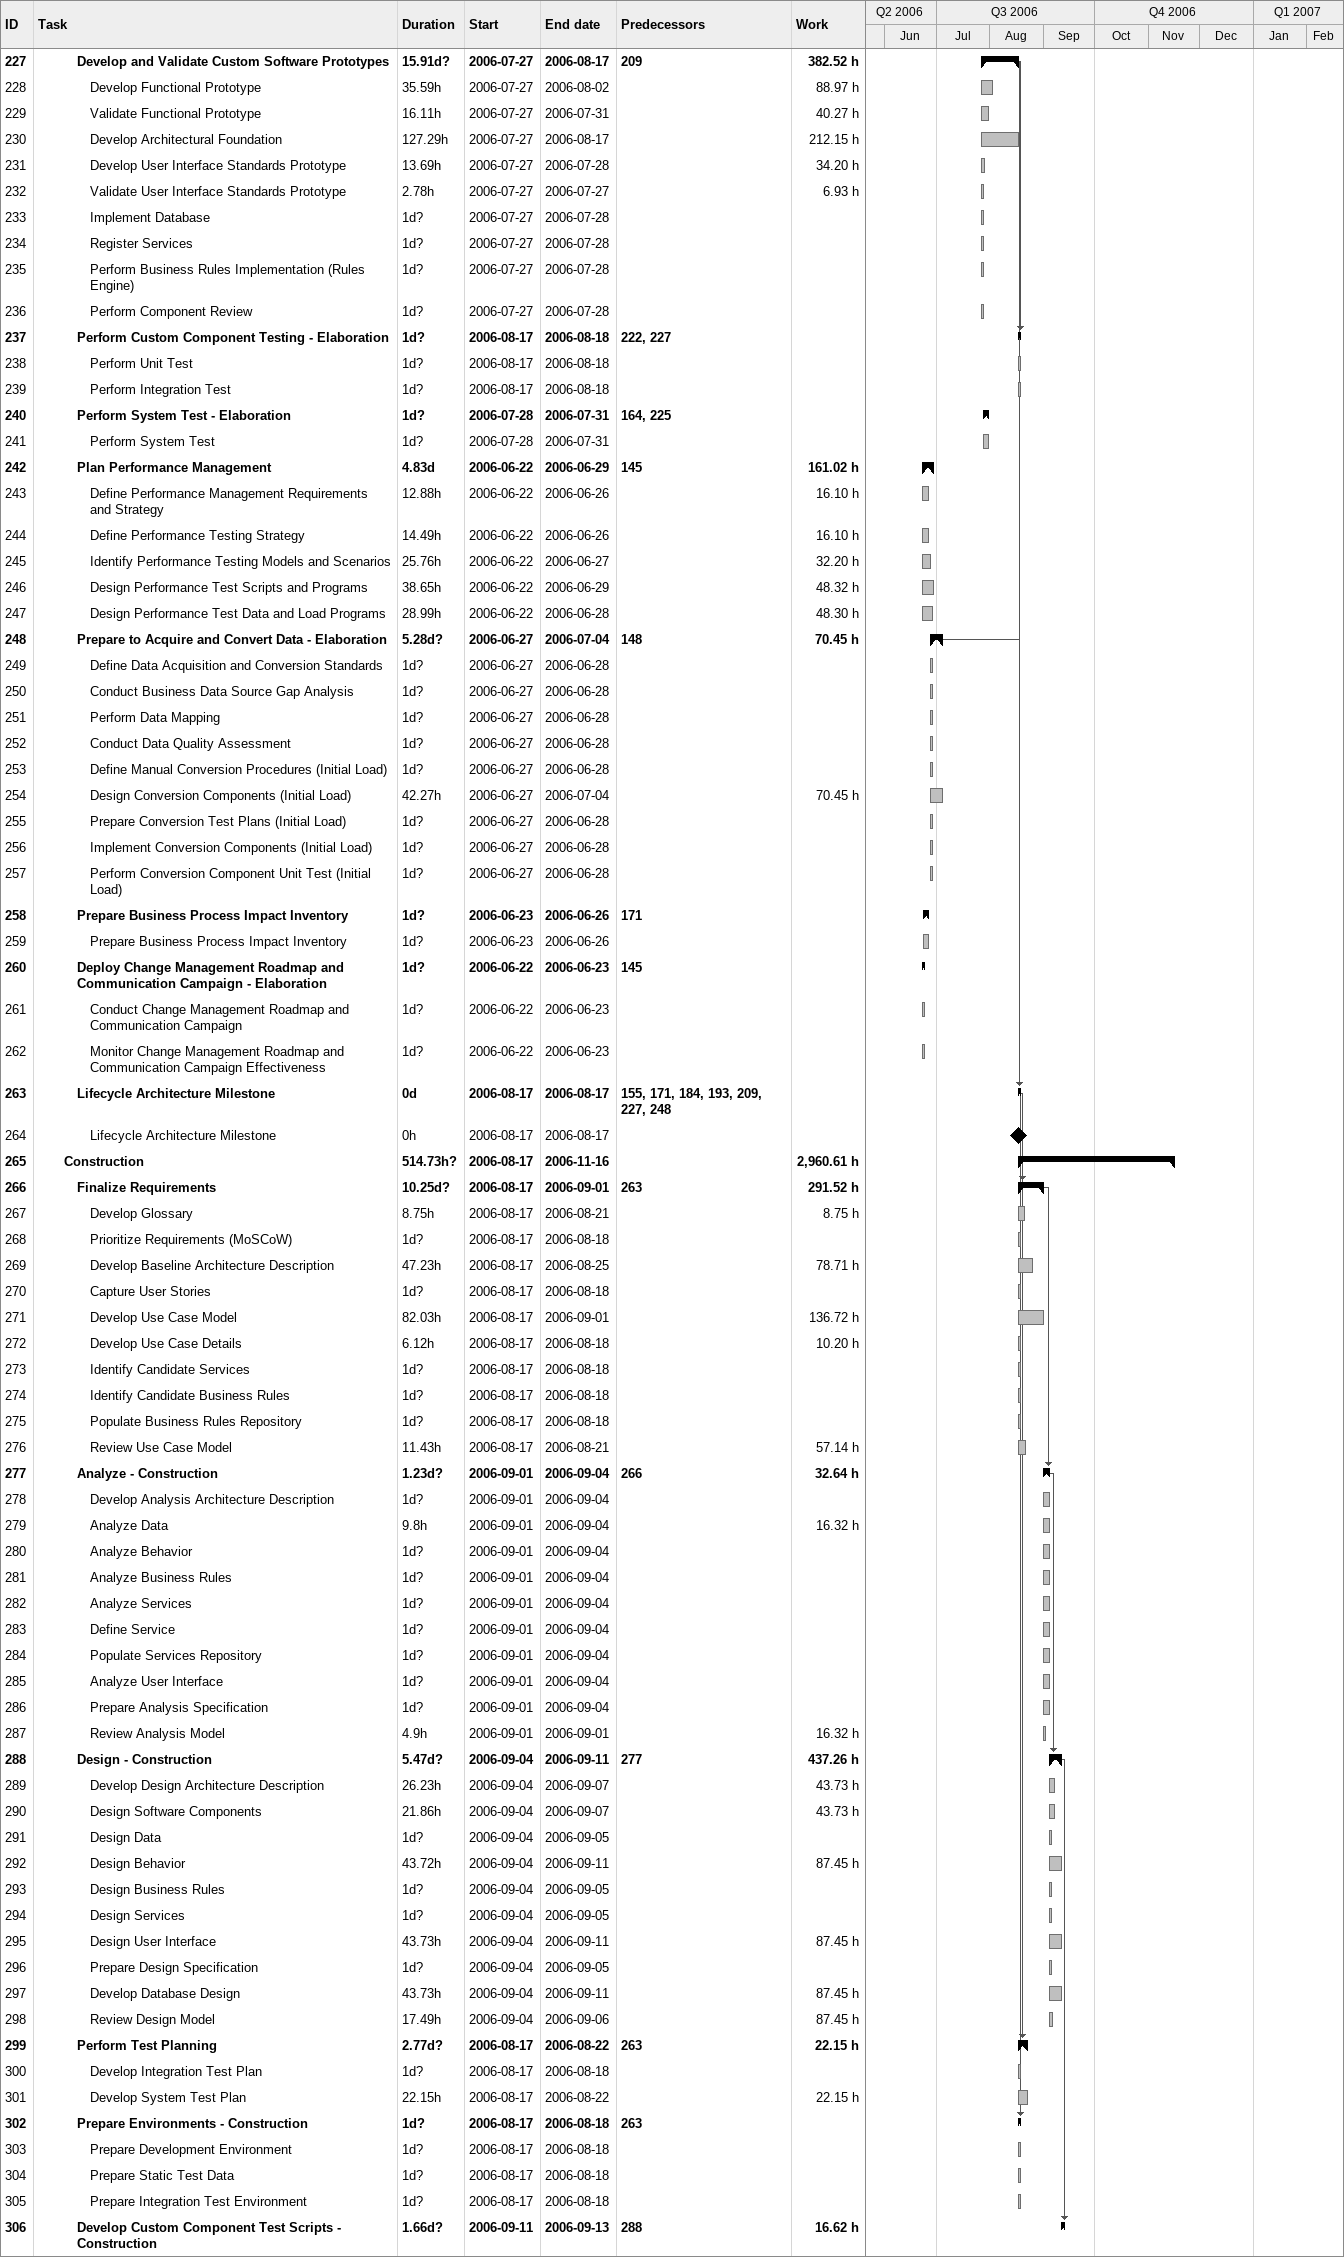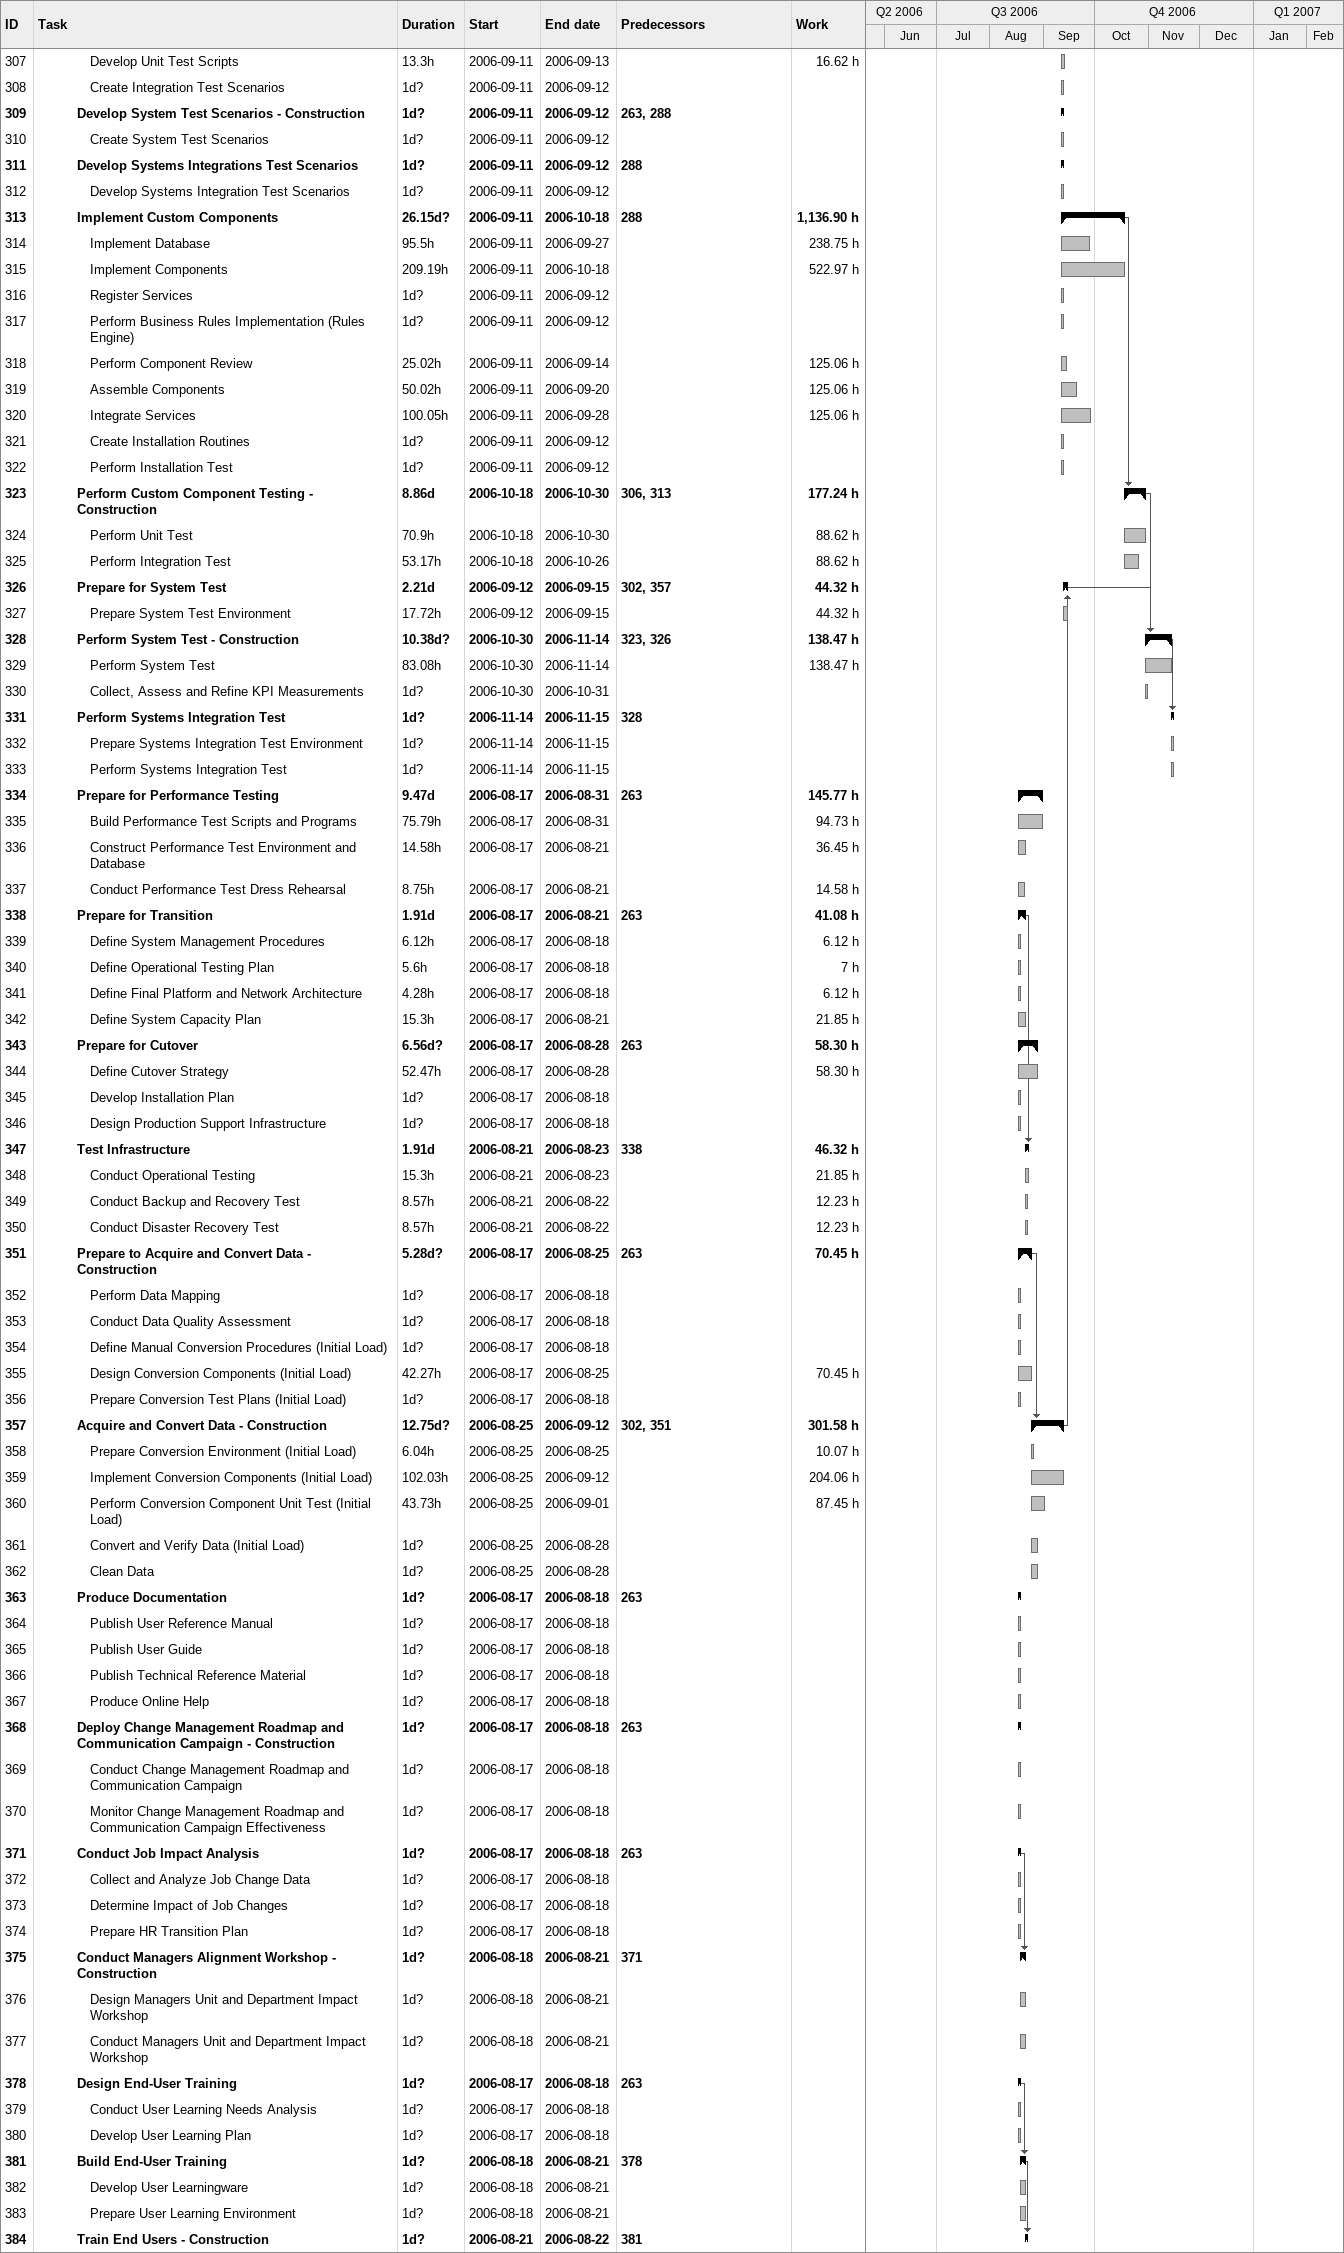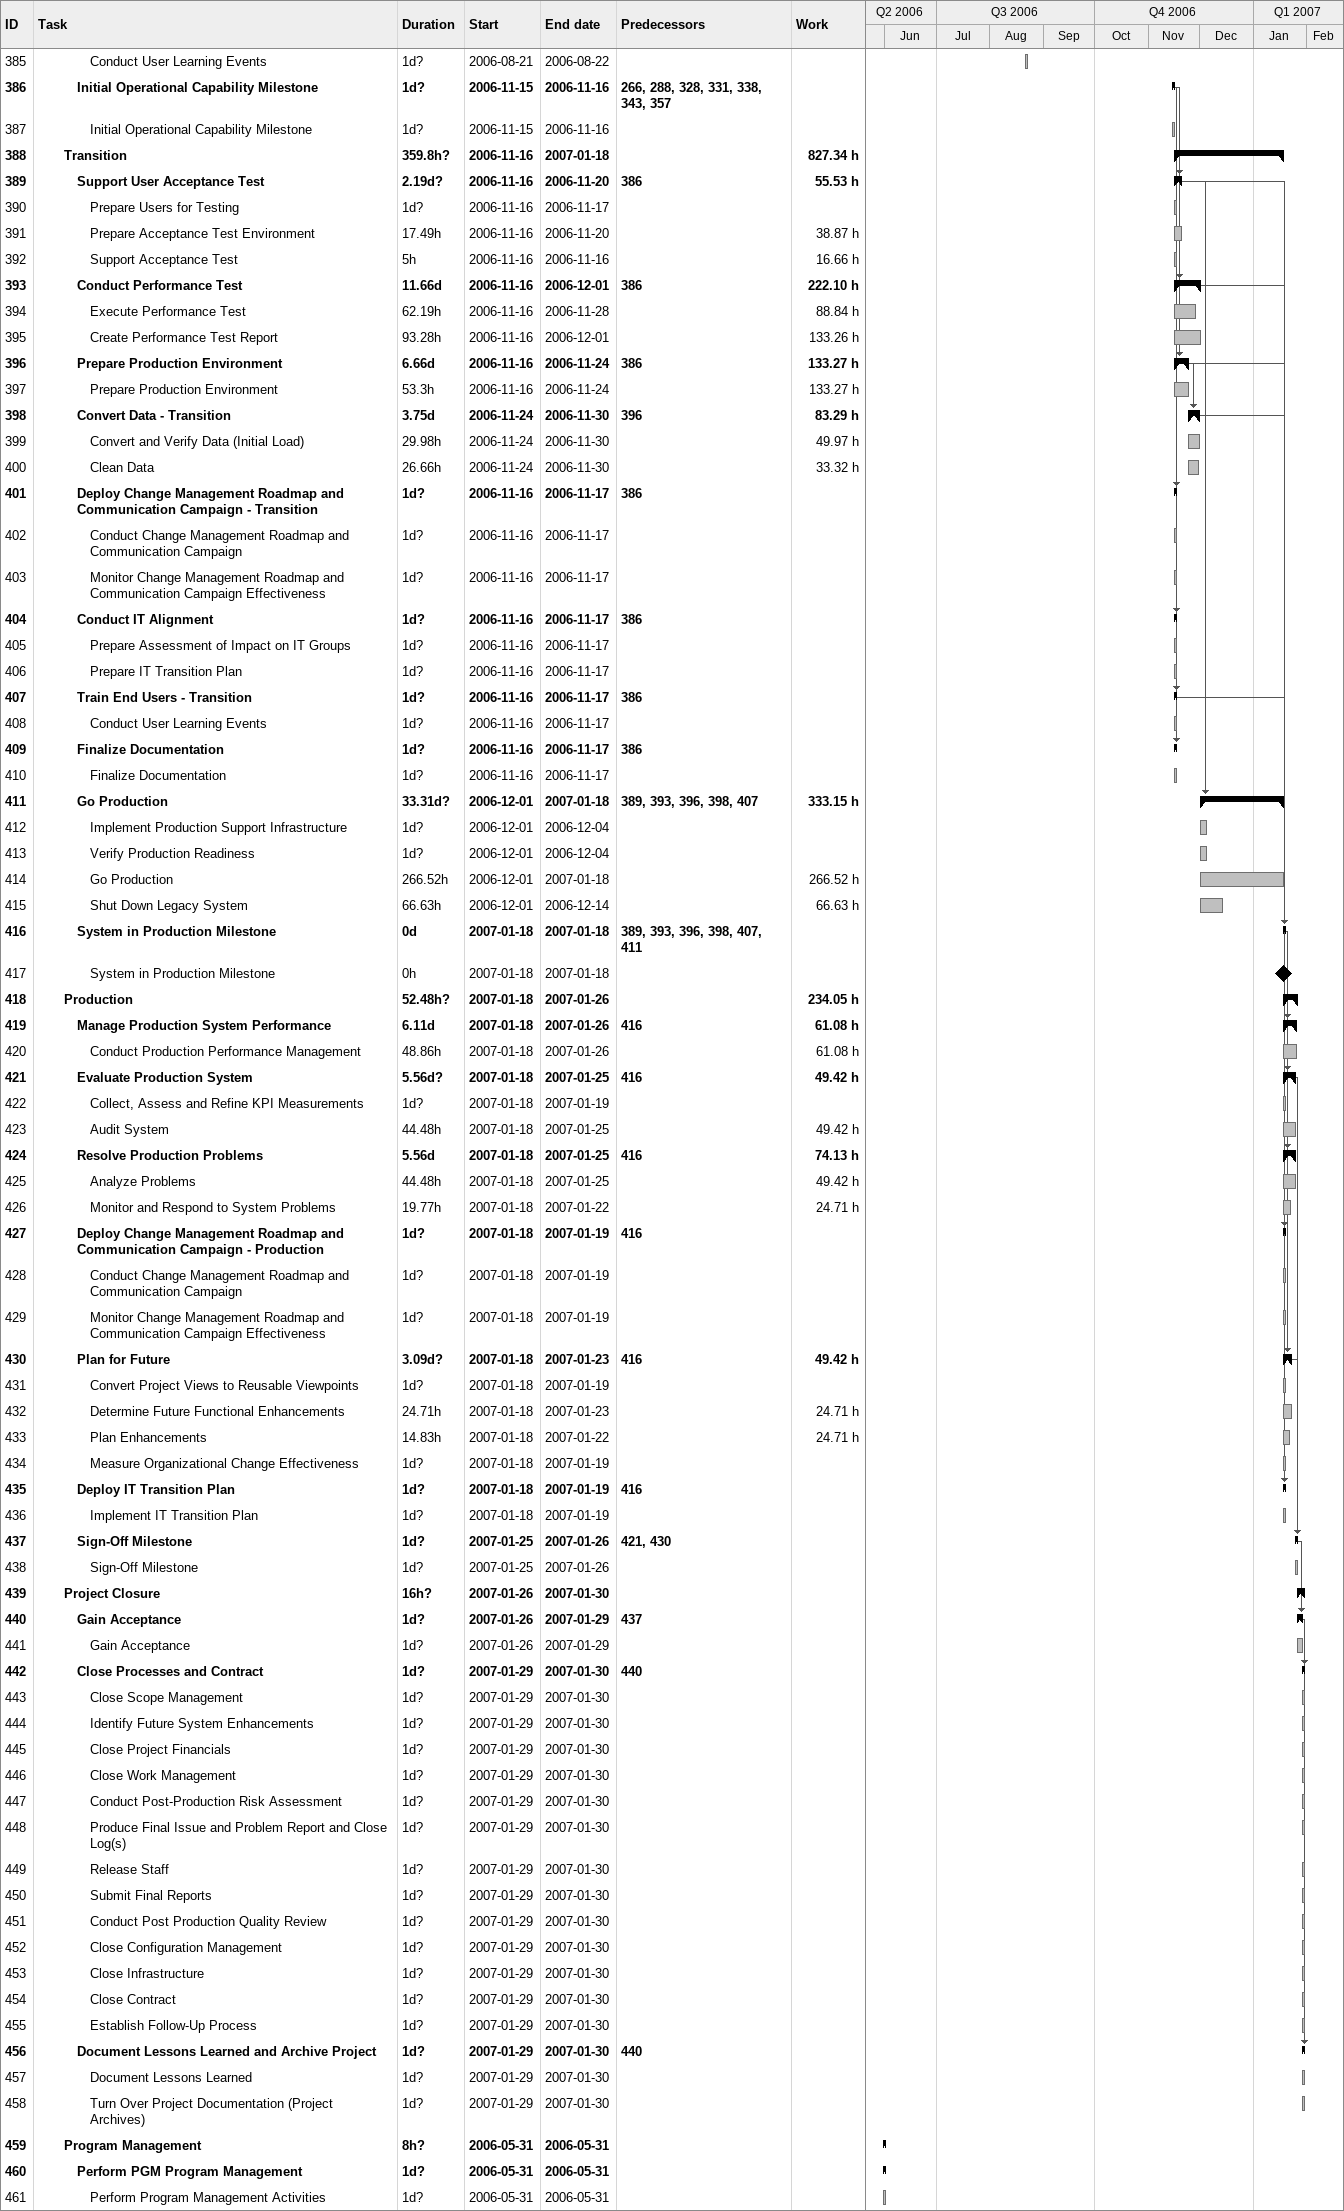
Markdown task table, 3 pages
| ID | Level | Task | Duration | Start | Finish | Predecessors | Work (h) |
|---|---|---|---|---|---|---|---|
| 227 | 4 | **Develop and Validate Custom Software Prototypes** | 15.91d? | 2006-07-27 | 2006-08-17 | 209 | 382.52 |
| 228 | 5 | Develop Functional Prototype | 35.59h | 2006-07-27 | 2006-08-02 |  | 88.97 |
| 229 | 5 | Validate Functional Prototype | 16.11h | 2006-07-27 | 2006-07-31 |  | 40.27 |
| 230 | 5 | Develop Architectural Foundation | 127.29h | 2006-07-27 | 2006-08-17 |  | 212.15 |
| 231 | 5 | Develop User Interface Standards Prototype | 13.69h | 2006-07-27 | 2006-07-28 |  | 34.20 |
| 232 | 5 | Validate User Interface Standards Prototype | 2.78h | 2006-07-27 | 2006-07-27 |  | 6.93 |
| 233 | 5 | Implement Database | 1d? | 2006-07-27 | 2006-07-28 |  |  |
| 234 | 5 | Register Services | 1d? | 2006-07-27 | 2006-07-28 |  |  |
| 235 | 5 | Perform Business Rules Implementation (Rules Engine) | 1d? | 2006-07-27 | 2006-07-28 |  |  |
| 236 | 5 | Perform Component Review | 1d? | 2006-07-27 | 2006-07-28 |  |  |
| 237 | 4 | **Perform Custom Component Testing - Elaboration** | 1d? | 2006-08-17 | 2006-08-18 | 222, 227 |  |
| 238 | 5 | Perform Unit Test | 1d? | 2006-08-17 | 2006-08-18 |  |  |
| 239 | 5 | Perform Integration Test | 1d? | 2006-08-17 | 2006-08-18 |  |  |
| 240 | 4 | **Perform System Test - Elaboration** | 1d? | 2006-07-28 | 2006-07-31 | 164, 225 |  |
| 241 | 5 | Perform System Test | 1d? | 2006-07-28 | 2006-07-31 |  |  |
| 242 | 4 | **Plan Performance Management** | 4.83d | 2006-06-22 | 2006-06-29 | 145 | 161.02 |
| 243 | 5 | Define Performance Management Requirements and Strategy | 12.88h | 2006-06-22 | 2006-06-26 |  | 16.10 |
| 244 | 5 | Define Performance Testing Strategy | 14.49h | 2006-06-22 | 2006-06-26 |  | 16.10 |
| 245 | 5 | Identify Performance Testing Models and Scenarios | 25.76h | 2006-06-22 | 2006-06-27 |  | 32.20 |
| 246 | 5 | Design Performance Test Scripts and Programs | 38.65h | 2006-06-22 | 2006-06-29 |  | 48.32 |
| 247 | 5 | Design Performance Test Data and Load Programs | 28.99h | 2006-06-22 | 2006-06-28 |  | 48.30 |
| 248 | 4 | **Prepare to Acquire and Convert Data - Elaboration** | 5.28d? | 2006-06-27 | 2006-07-04 | 148 | 70.45 |
| 249 | 5 | Define Data Acquisition and Conversion Standards | 1d? | 2006-06-27 | 2006-06-28 |  |  |
| 250 | 5 | Conduct Business Data Source Gap Analysis | 1d? | 2006-06-27 | 2006-06-28 |  |  |
| 251 | 5 | Perform Data Mapping | 1d? | 2006-06-27 | 2006-06-28 |  |  |
| 252 | 5 | Conduct Data Quality Assessment | 1d? | 2006-06-27 | 2006-06-28 |  |  |
| 253 | 5 | Define Manual Conversion Procedures (Initial Load) | 1d? | 2006-06-27 | 2006-06-28 |  |  |
| 254 | 5 | Design Conversion Components (Initial Load) | 42.27h | 2006-06-27 | 2006-07-04 |  | 70.45 |
| 255 | 5 | Prepare Conversion Test Plans (Initial Load) | 1d? | 2006-06-27 | 2006-06-28 |  |  |
| 256 | 5 | Implement Conversion Components (Initial Load) | 1d? | 2006-06-27 | 2006-06-28 |  |  |
| 257 | 5 | Perform Conversion Component Unit Test (Initial Load) | 1d? | 2006-06-27 | 2006-06-28 |  |  |
| 258 | 4 | **Prepare Business Process Impact Inventory** | 1d? | 2006-06-23 | 2006-06-26 | 171 |  |
| 259 | 5 | Prepare Business Process Impact Inventory | 1d? | 2006-06-23 | 2006-06-26 |  |  |
| 260 | 4 | **Deploy Change Management Roadmap and Communication Campaign - Elaboration** | 1d? | 2006-06-22 | 2006-06-23 | 145 |  |
| 261 | 5 | Conduct Change Management Roadmap and Communication Campaign | 1d? | 2006-06-22 | 2006-06-23 |  |  |
| 262 | 5 | Monitor Change Management Roadmap and Communication Campaign Effectiveness | 1d? | 2006-06-22 | 2006-06-23 |  |  |
| 263 | 4 | **Lifecycle Architecture Milestone** | 0d | 2006-08-17 | 2006-08-17 | 155, 171, 184, 193, 209, 227, 248 |  |
| 264 | 5 | Lifecycle Architecture Milestone | 0h | 2006-08-17 | 2006-08-17 |  |  |
| 265 | 3 | **Construction** | 514.73h? | 2006-08-17 | 2006-11-16 |  | 2960.61 |
| 266 | 4 | **Finalize Requirements** | 10.25d? | 2006-08-17 | 2006-09-01 | 263 | 291.52 |
| 267 | 5 | Develop Glossary | 8.75h | 2006-08-17 | 2006-08-21 |  | 8.75 |
| 268 | 5 | Prioritize Requirements (MoSCoW) | 1d? | 2006-08-17 | 2006-08-18 |  |  |
| 269 | 5 | Develop Baseline Architecture Description | 47.23h | 2006-08-17 | 2006-08-25 |  | 78.71 |
| 270 | 5 | Capture User Stories | 1d? | 2006-08-17 | 2006-08-18 |  |  |
| 271 | 5 | Develop Use Case Model | 82.03h | 2006-08-17 | 2006-09-01 |  | 136.72 |
| 272 | 5 | Develop Use Case Details | 6.12h | 2006-08-17 | 2006-08-18 |  | 10.20 |
| 273 | 5 | Identify Candidate Services | 1d? | 2006-08-17 | 2006-08-18 |  |  |
| 274 | 5 | Identify Candidate Business Rules | 1d? | 2006-08-17 | 2006-08-18 |  |  |
| 275 | 5 | Populate Business Rules Repository | 1d? | 2006-08-17 | 2006-08-18 |  |  |
| 276 | 5 | Review Use Case Model | 11.43h | 2006-08-17 | 2006-08-21 |  | 57.14 |
| 277 | 4 | **Analyze - Construction** | 1.23d? | 2006-09-01 | 2006-09-04 | 266 | 32.64 |
| 278 | 5 | Develop Analysis Architecture Description | 1d? | 2006-09-01 | 2006-09-04 |  |  |
| 279 | 5 | Analyze Data | 9.8h | 2006-09-01 | 2006-09-04 |  | 16.32 |
| 280 | 5 | Analyze Behavior | 1d? | 2006-09-01 | 2006-09-04 |  |  |
| 281 | 5 | Analyze Business Rules | 1d? | 2006-09-01 | 2006-09-04 |  |  |
| 282 | 5 | Analyze Services | 1d? | 2006-09-01 | 2006-09-04 |  |  |
| 283 | 5 | Define Service | 1d? | 2006-09-01 | 2006-09-04 |  |  |
| 284 | 5 | Populate Services Repository | 1d? | 2006-09-01 | 2006-09-04 |  |  |
| 285 | 5 | Analyze User Interface | 1d? | 2006-09-01 | 2006-09-04 |  |  |
| 286 | 5 | Prepare Analysis Specification | 1d? | 2006-09-01 | 2006-09-04 |  |  |
| 287 | 5 | Review Analysis Model | 4.9h | 2006-09-01 | 2006-09-01 |  | 16.32 |
| 288 | 4 | **Design - Construction** | 5.47d? | 2006-09-04 | 2006-09-11 | 277 | 437.26 |
| 289 | 5 | Develop Design Architecture Description | 26.23h | 2006-09-04 | 2006-09-07 |  | 43.73 |
| 290 | 5 | Design Software Components | 21.86h | 2006-09-04 | 2006-09-07 |  | 43.73 |
| 291 | 5 | Design Data | 1d? | 2006-09-04 | 2006-09-05 |  |  |
| 292 | 5 | Design Behavior | 43.72h | 2006-09-04 | 2006-09-11 |  | 87.45 |
| 293 | 5 | Design Business Rules | 1d? | 2006-09-04 | 2006-09-05 |  |  |
| 294 | 5 | Design Services | 1d? | 2006-09-04 | 2006-09-05 |  |  |
| 295 | 5 | Design User Interface | 43.73h | 2006-09-04 | 2006-09-11 |  | 87.45 |
| 296 | 5 | Prepare Design Specification | 1d? | 2006-09-04 | 2006-09-05 |  |  |
| 297 | 5 | Develop Database Design | 43.73h | 2006-09-04 | 2006-09-11 |  | 87.45 |
| 298 | 5 | Review Design Model | 17.49h | 2006-09-04 | 2006-09-06 |  | 87.45 |
| 299 | 4 | **Perform Test Planning** | 2.77d? | 2006-08-17 | 2006-08-22 | 263 | 22.15 |
| 300 | 5 | Develop Integration Test Plan | 1d? | 2006-08-17 | 2006-08-18 |  |  |
| 301 | 5 | Develop System Test Plan | 22.15h | 2006-08-17 | 2006-08-22 |  | 22.15 |
| 302 | 4 | **Prepare Environments - Construction** | 1d? | 2006-08-17 | 2006-08-18 | 263 |  |
| 303 | 5 | Prepare Development Environment | 1d? | 2006-08-17 | 2006-08-18 |  |  |
| 304 | 5 | Prepare Static Test Data | 1d? | 2006-08-17 | 2006-08-18 |  |  |
| 305 | 5 | Prepare Integration Test Environment | 1d? | 2006-08-17 | 2006-08-18 |  |  |
| 306 | 4 | **Develop Custom Component Test Scripts - Construction** | 1.66d? | 2006-09-11 | 2006-09-13 | 288 | 16.62 |
| 307 | 5 | Develop Unit Test Scripts | 13.3h | 2006-09-11 | 2006-09-13 |  | 16.62 |
| 308 | 5 | Create Integration Test Scenarios | 1d? | 2006-09-11 | 2006-09-12 |  |  |
| 309 | 4 | **Develop System Test Scenarios - Construction** | 1d? | 2006-09-11 | 2006-09-12 | 263, 288 |  |
| 310 | 5 | Create System Test Scenarios | 1d? | 2006-09-11 | 2006-09-12 |  |  |
| 311 | 4 | **Develop Systems Integrations Test Scenarios** | 1d? | 2006-09-11 | 2006-09-12 | 288 |  |
| 312 | 5 | Develop Systems Integration Test Scenarios | 1d? | 2006-09-11 | 2006-09-12 |  |  |
| 313 | 4 | **Implement Custom Components** | 26.15d? | 2006-09-11 | 2006-10-18 | 288 | 1136.90 |
| 314 | 5 | Implement Database | 95.5h | 2006-09-11 | 2006-09-27 |  | 238.75 |
| 315 | 5 | Implement Components | 209.19h | 2006-09-11 | 2006-10-18 |  | 522.97 |
| 316 | 5 | Register Services | 1d? | 2006-09-11 | 2006-09-12 |  |  |
| 317 | 5 | Perform Business Rules Implementation (Rules Engine) | 1d? | 2006-09-11 | 2006-09-12 |  |  |
| 318 | 5 | Perform Component Review | 25.02h | 2006-09-11 | 2006-09-14 |  | 125.06 |
| 319 | 5 | Assemble Components | 50.02h | 2006-09-11 | 2006-09-20 |  | 125.06 |
| 320 | 5 | Integrate Services | 100.05h | 2006-09-11 | 2006-09-28 |  | 125.06 |
| 321 | 5 | Create Installation Routines | 1d? | 2006-09-11 | 2006-09-12 |  |  |
| 322 | 5 | Perform Installation Test | 1d? | 2006-09-11 | 2006-09-12 |  |  |
| 323 | 4 | **Perform Custom Component Testing - Construction** | 8.86d | 2006-10-18 | 2006-10-30 | 306, 313 | 177.24 |
| 324 | 5 | Perform Unit Test | 70.9h | 2006-10-18 | 2006-10-30 |  | 88.62 |
| 325 | 5 | Perform Integration Test | 53.17h | 2006-10-18 | 2006-10-26 |  | 88.62 |
| 326 | 4 | **Prepare for System Test** | 2.21d | 2006-09-12 | 2006-09-15 | 302, 357 | 44.32 |
| 327 | 5 | Prepare System Test Environment | 17.72h | 2006-09-12 | 2006-09-15 |  | 44.32 |
| 328 | 4 | **Perform System Test - Construction** | 10.38d? | 2006-10-30 | 2006-11-14 | 323, 326 | 138.47 |
| 329 | 5 | Perform System Test | 83.08h | 2006-10-30 | 2006-11-14 |  | 138.47 |
| 330 | 5 | Collect, Assess and Refine KPI Measurements | 1d? | 2006-10-30 | 2006-10-31 |  |  |
| 331 | 4 | **Perform Systems Integration Test** | 1d? | 2006-11-14 | 2006-11-15 | 328 |  |
| 332 | 5 | Prepare Systems Integration Test Environment | 1d? | 2006-11-14 | 2006-11-15 |  |  |
| 333 | 5 | Perform Systems Integration Test | 1d? | 2006-11-14 | 2006-11-15 |  |  |
| 334 | 4 | **Prepare for Performance Testing** | 9.47d | 2006-08-17 | 2006-08-31 | 263 | 145.77 |
| 335 | 5 | Build Performance Test Scripts and Programs | 75.79h | 2006-08-17 | 2006-08-31 |  | 94.73 |
| 336 | 5 | Construct Performance Test Environment and Database | 14.58h | 2006-08-17 | 2006-08-21 |  | 36.45 |
| 337 | 5 | Conduct Performance Test Dress Rehearsal | 8.75h | 2006-08-17 | 2006-08-21 |  | 14.58 |
| 338 | 4 | **Prepare for Transition** | 1.91d | 2006-08-17 | 2006-08-21 | 263 | 41.08 |
| 339 | 5 | Define System Management Procedures | 6.12h | 2006-08-17 | 2006-08-18 |  | 6.12 |
| 340 | 5 | Define Operational Testing Plan | 5.6h | 2006-08-17 | 2006-08-18 |  | 7 |
| 341 | 5 | Define Final Platform and Network Architecture | 4.28h | 2006-08-17 | 2006-08-18 |  | 6.12 |
| 342 | 5 | Define System Capacity Plan | 15.3h | 2006-08-17 | 2006-08-21 |  | 21.85 |
| 343 | 4 | **Prepare for Cutover** | 6.56d? | 2006-08-17 | 2006-08-28 | 263 | 58.30 |
| 344 | 5 | Define Cutover Strategy | 52.47h | 2006-08-17 | 2006-08-28 |  | 58.30 |
| 345 | 5 | Develop Installation Plan | 1d? | 2006-08-17 | 2006-08-18 |  |  |
| 346 | 5 | Design Production Support Infrastructure | 1d? | 2006-08-17 | 2006-08-18 |  |  |
| 347 | 4 | **Test Infrastructure** | 1.91d | 2006-08-21 | 2006-08-23 | 338 | 46.32 |
| 348 | 5 | Conduct Operational Testing | 15.3h | 2006-08-21 | 2006-08-23 |  | 21.85 |
| 349 | 5 | Conduct Backup and Recovery Test | 8.57h | 2006-08-21 | 2006-08-22 |  | 12.23 |
| 350 | 5 | Conduct Disaster Recovery Test | 8.57h | 2006-08-21 | 2006-08-22 |  | 12.23 |
| 351 | 4 | **Prepare to Acquire and Convert Data - Construction** | 5.28d? | 2006-08-17 | 2006-08-25 | 263 | 70.45 |
| 352 | 5 | Perform Data Mapping | 1d? | 2006-08-17 | 2006-08-18 |  |  |
| 353 | 5 | Conduct Data Quality Assessment | 1d? | 2006-08-17 | 2006-08-18 |  |  |
| 354 | 5 | Define Manual Conversion Procedures (Initial Load) | 1d? | 2006-08-17 | 2006-08-18 |  |  |
| 355 | 5 | Design Conversion Components (Initial Load) | 42.27h | 2006-08-17 | 2006-08-25 |  | 70.45 |
| 356 | 5 | Prepare Conversion Test Plans (Initial Load) | 1d? | 2006-08-17 | 2006-08-18 |  |  |
| 357 | 4 | **Acquire and Convert Data - Construction** | 12.75d? | 2006-08-25 | 2006-09-12 | 302, 351 | 301.58 |
| 358 | 5 | Prepare Conversion Environment (Initial Load) | 6.04h | 2006-08-25 | 2006-08-25 |  | 10.07 |
| 359 | 5 | Implement Conversion Components (Initial Load) | 102.03h | 2006-08-25 | 2006-09-12 |  | 204.06 |
| 360 | 5 | Perform Conversion Component Unit Test (Initial Load) | 43.73h | 2006-08-25 | 2006-09-01 |  | 87.45 |
| 361 | 5 | Convert and Verify Data (Initial Load) | 1d? | 2006-08-25 | 2006-08-28 |  |  |
| 362 | 5 | Clean Data | 1d? | 2006-08-25 | 2006-08-28 |  |  |
| 363 | 4 | **Produce Documentation** | 1d? | 2006-08-17 | 2006-08-18 | 263 |  |
| 364 | 5 | Publish User Reference Manual | 1d? | 2006-08-17 | 2006-08-18 |  |  |
| 365 | 5 | Publish User Guide | 1d? | 2006-08-17 | 2006-08-18 |  |  |
| 366 | 5 | Publish Technical Reference Material | 1d? | 2006-08-17 | 2006-08-18 |  |  |
| 367 | 5 | Produce Online Help | 1d? | 2006-08-17 | 2006-08-18 |  |  |
| 368 | 4 | **Deploy Change Management Roadmap and Communication Campaign - Construction** | 1d? | 2006-08-17 | 2006-08-18 | 263 |  |
| 369 | 5 | Conduct Change Management Roadmap and Communication Campaign | 1d? | 2006-08-17 | 2006-08-18 |  |  |
| 370 | 5 | Monitor Change Management Roadmap and Communication Campaign Effectiveness | 1d? | 2006-08-17 | 2006-08-18 |  |  |
| 371 | 4 | **Conduct Job Impact Analysis** | 1d? | 2006-08-17 | 2006-08-18 | 263 |  |
| 372 | 5 | Collect and Analyze Job Change Data | 1d? | 2006-08-17 | 2006-08-18 |  |  |
| 373 | 5 | Determine Impact of Job Changes | 1d? | 2006-08-17 | 2006-08-18 |  |  |
| 374 | 5 | Prepare HR Transition Plan | 1d? | 2006-08-17 | 2006-08-18 |  |  |
| 375 | 4 | **Conduct Managers Alignment Workshop - Construction** | 1d? | 2006-08-18 | 2006-08-21 | 371 |  |
| 376 | 5 | Design Managers Unit and Department Impact Workshop | 1d? | 2006-08-18 | 2006-08-21 |  |  |
| 377 | 5 | Conduct Managers Unit and Department Impact Workshop | 1d? | 2006-08-18 | 2006-08-21 |  |  |
| 378 | 4 | **Design End-User Training** | 1d? | 2006-08-17 | 2006-08-18 | 263 |  |
| 379 | 5 | Conduct User Learning Needs Analysis | 1d? | 2006-08-17 | 2006-08-18 |  |  |
| 380 | 5 | Develop User Learning Plan | 1d? | 2006-08-17 | 2006-08-18 |  |  |
| 381 | 4 | **Build End-User Training** | 1d? | 2006-08-18 | 2006-08-21 | 378 |  |
| 382 | 5 | Develop User Learningware | 1d? | 2006-08-18 | 2006-08-21 |  |  |
| 383 | 5 | Prepare User Learning Environment | 1d? | 2006-08-18 | 2006-08-21 |  |  |
| 384 | 4 | **Train End Users - Construction** | 1d? | 2006-08-21 | 2006-08-22 | 381 |  |
| 385 | 5 | Conduct User Learning Events | 1d? | 2006-08-21 | 2006-08-22 |  |  |
| 386 | 4 | **Initial Operational Capability Milestone** | 1d? | 2006-11-15 | 2006-11-16 | 266, 288, 328, 331, 338, 343, 357 |  |
| 387 | 5 | Initial Operational Capability Milestone | 1d? | 2006-11-15 | 2006-11-16 |  |  |
| 388 | 3 | **Transition** | 359.8h? | 2006-11-16 | 2007-01-18 |  | 827.34 |
| 389 | 4 | **Support User Acceptance Test** | 2.19d? | 2006-11-16 | 2006-11-20 | 386 | 55.53 |
| 390 | 5 | Prepare Users for Testing | 1d? | 2006-11-16 | 2006-11-17 |  |  |
| 391 | 5 | Prepare Acceptance Test Environment | 17.49h | 2006-11-16 | 2006-11-20 |  | 38.87 |
| 392 | 5 | Support Acceptance Test | 5h | 2006-11-16 | 2006-11-16 |  | 16.66 |
| 393 | 4 | **Conduct Performance Test** | 11.66d | 2006-11-16 | 2006-12-01 | 386 | 222.10 |
| 394 | 5 | Execute Performance Test | 62.19h | 2006-11-16 | 2006-11-28 |  | 88.84 |
| 395 | 5 | Create Performance Test Report | 93.28h | 2006-11-16 | 2006-12-01 |  | 133.26 |
| 396 | 4 | **Prepare Production Environment** | 6.66d | 2006-11-16 | 2006-11-24 | 386 | 133.27 |
| 397 | 5 | Prepare Production Environment | 53.3h | 2006-11-16 | 2006-11-24 |  | 133.27 |
| 398 | 4 | **Convert Data - Transition** | 3.75d | 2006-11-24 | 2006-11-30 | 396 | 83.29 |
| 399 | 5 | Convert and Verify Data (Initial Load) | 29.98h | 2006-11-24 | 2006-11-30 |  | 49.97 |
| 400 | 5 | Clean Data | 26.66h | 2006-11-24 | 2006-11-30 |  | 33.32 |
| 401 | 4 | **Deploy Change Management Roadmap and Communication Campaign - Transition** | 1d? | 2006-11-16 | 2006-11-17 | 386 |  |
| 402 | 5 | Conduct Change Management Roadmap and Communication Campaign | 1d? | 2006-11-16 | 2006-11-17 |  |  |
| 403 | 5 | Monitor Change Management Roadmap and Communication Campaign Effectiveness | 1d? | 2006-11-16 | 2006-11-17 |  |  |
| 404 | 4 | **Conduct IT Alignment** | 1d? | 2006-11-16 | 2006-11-17 | 386 |  |
| 405 | 5 | Prepare Assessment of Impact on IT Groups | 1d? | 2006-11-16 | 2006-11-17 |  |  |
| 406 | 5 | Prepare IT Transition Plan | 1d? | 2006-11-16 | 2006-11-17 |  |  |
| 407 | 4 | **Train End Users - Transition** | 1d? | 2006-11-16 | 2006-11-17 | 386 |  |
| 408 | 5 | Conduct User Learning Events | 1d? | 2006-11-16 | 2006-11-17 |  |  |
| 409 | 4 | **Finalize Documentation** | 1d? | 2006-11-16 | 2006-11-17 | 386 |  |
| 410 | 5 | Finalize Documentation | 1d? | 2006-11-16 | 2006-11-17 |  |  |
| 411 | 4 | **Go Production** | 33.31d? | 2006-12-01 | 2007-01-18 | 389, 393, 396, 398, 407 | 333.15 |
| 412 | 5 | Implement Production Support Infrastructure | 1d? | 2006-12-01 | 2006-12-04 |  |  |
| 413 | 5 | Verify Production Readiness | 1d? | 2006-12-01 | 2006-12-04 |  |  |
| 414 | 5 | Go Production | 266.52h | 2006-12-01 | 2007-01-18 |  | 266.52 |
| 415 | 5 | Shut Down Legacy System | 66.63h | 2006-12-01 | 2006-12-14 |  | 66.63 |
| 416 | 4 | **System in Production Milestone** | 0d | 2007-01-18 | 2007-01-18 | 389, 393, 396, 398, 407, 411 |  |
| 417 | 5 | System in Production Milestone | 0h | 2007-01-18 | 2007-01-18 |  |  |
| 418 | 3 | **Production** | 52.48h? | 2007-01-18 | 2007-01-26 |  | 234.05 |
| 419 | 4 | **Manage Production System Performance** | 6.11d | 2007-01-18 | 2007-01-26 | 416 | 61.08 |
| 420 | 5 | Conduct Production Performance Management | 48.86h | 2007-01-18 | 2007-01-26 |  | 61.08 |
| 421 | 4 | **Evaluate Production System** | 5.56d? | 2007-01-18 | 2007-01-25 | 416 | 49.42 |
| 422 | 5 | Collect, Assess and Refine KPI Measurements | 1d? | 2007-01-18 | 2007-01-19 |  |  |
| 423 | 5 | Audit System | 44.48h | 2007-01-18 | 2007-01-25 |  | 49.42 |
| 424 | 4 | **Resolve Production Problems** | 5.56d | 2007-01-18 | 2007-01-25 | 416 | 74.13 |
| 425 | 5 | Analyze Problems | 44.48h | 2007-01-18 | 2007-01-25 |  | 49.42 |
| 426 | 5 | Monitor and Respond to System Problems | 19.77h | 2007-01-18 | 2007-01-22 |  | 24.71 |
| 427 | 4 | **Deploy Change Management Roadmap and Communication Campaign - Production** | 1d? | 2007-01-18 | 2007-01-19 | 416 |  |
| 428 | 5 | Conduct Change Management Roadmap and Communication Campaign | 1d? | 2007-01-18 | 2007-01-19 |  |  |
| 429 | 5 | Monitor Change Management Roadmap and Communication Campaign Effectiveness | 1d? | 2007-01-18 | 2007-01-19 |  |  |
| 430 | 4 | **Plan for Future** | 3.09d? | 2007-01-18 | 2007-01-23 | 416 | 49.42 |
| 431 | 5 | Convert Project Views to Reusable Viewpoints | 1d? | 2007-01-18 | 2007-01-19 |  |  |
| 432 | 5 | Determine Future Functional Enhancements | 24.71h | 2007-01-18 | 2007-01-23 |  | 24.71 |
| 433 | 5 | Plan Enhancements | 14.83h | 2007-01-18 | 2007-01-22 |  | 24.71 |
| 434 | 5 | Measure Organizational Change Effectiveness | 1d? | 2007-01-18 | 2007-01-19 |  |  |
| 435 | 4 | **Deploy IT Transition Plan** | 1d? | 2007-01-18 | 2007-01-19 | 416 |  |
| 436 | 5 | Implement IT Transition Plan | 1d? | 2007-01-18 | 2007-01-19 |  |  |
| 437 | 4 | **Sign-Off Milestone** | 1d? | 2007-01-25 | 2007-01-26 | 421, 430 |  |
| 438 | 5 | Sign-Off Milestone | 1d? | 2007-01-25 | 2007-01-26 |  |  |
| 439 | 3 | **Project Closure** | 16h? | 2007-01-26 | 2007-01-30 |  |  |
| 440 | 4 | **Gain Acceptance** | 1d? | 2007-01-26 | 2007-01-29 | 437 |  |
| 441 | 5 | Gain Acceptance | 1d? | 2007-01-26 | 2007-01-29 |  |  |
| 442 | 4 | **Close Processes and Contract** | 1d? | 2007-01-29 | 2007-01-30 | 440 |  |
| 443 | 5 | Close Scope Management | 1d? | 2007-01-29 | 2007-01-30 |  |  |
| 444 | 5 | Identify Future System Enhancements | 1d? | 2007-01-29 | 2007-01-30 |  |  |
| 445 | 5 | Close Project Financials | 1d? | 2007-01-29 | 2007-01-30 |  |  |
| 446 | 5 | Close Work Management | 1d? | 2007-01-29 | 2007-01-30 |  |  |
| 447 | 5 | Conduct Post-Production Risk Assessment | 1d? | 2007-01-29 | 2007-01-30 |  |  |
| 448 | 5 | Produce Final Issue and Problem Report and Close Log(s) | 1d? | 2007-01-29 | 2007-01-30 |  |  |
| 449 | 5 | Release Staff | 1d? | 2007-01-29 | 2007-01-30 |  |  |
| 450 | 5 | Submit Final Reports | 1d? | 2007-01-29 | 2007-01-30 |  |  |
| 451 | 5 | Conduct Post Production Quality Review | 1d? | 2007-01-29 | 2007-01-30 |  |  |
| 452 | 5 | Close Configuration Management | 1d? | 2007-01-29 | 2007-01-30 |  |  |
| 453 | 5 | Close Infrastructure | 1d? | 2007-01-29 | 2007-01-30 |  |  |
| 454 | 5 | Close Contract | 1d? | 2007-01-29 | 2007-01-30 |  |  |
| 455 | 5 | Establish Follow-Up Process | 1d? | 2007-01-29 | 2007-01-30 |  |  |
| 456 | 4 | **Document Lessons Learned and Archive Project** | 1d? | 2007-01-29 | 2007-01-30 | 440 |  |
| 457 | 5 | Document Lessons Learned | 1d? | 2007-01-29 | 2007-01-30 |  |  |
| 458 | 5 | Turn Over Project Documentation (Project Archives) | 1d? | 2007-01-29 | 2007-01-30 |  |  |
| 459 | 3 | **Program Management** | 8h? | 2006-05-31 | 2006-05-31 |  |  |
| 460 | 4 | **Perform PGM Program Management** | 1d? | 2006-05-31 | 2006-05-31 |  |  |
| 461 | 5 | Perform Program Management Activities | 1d? | 2006-05-31 | 2006-05-31 |  |  |
